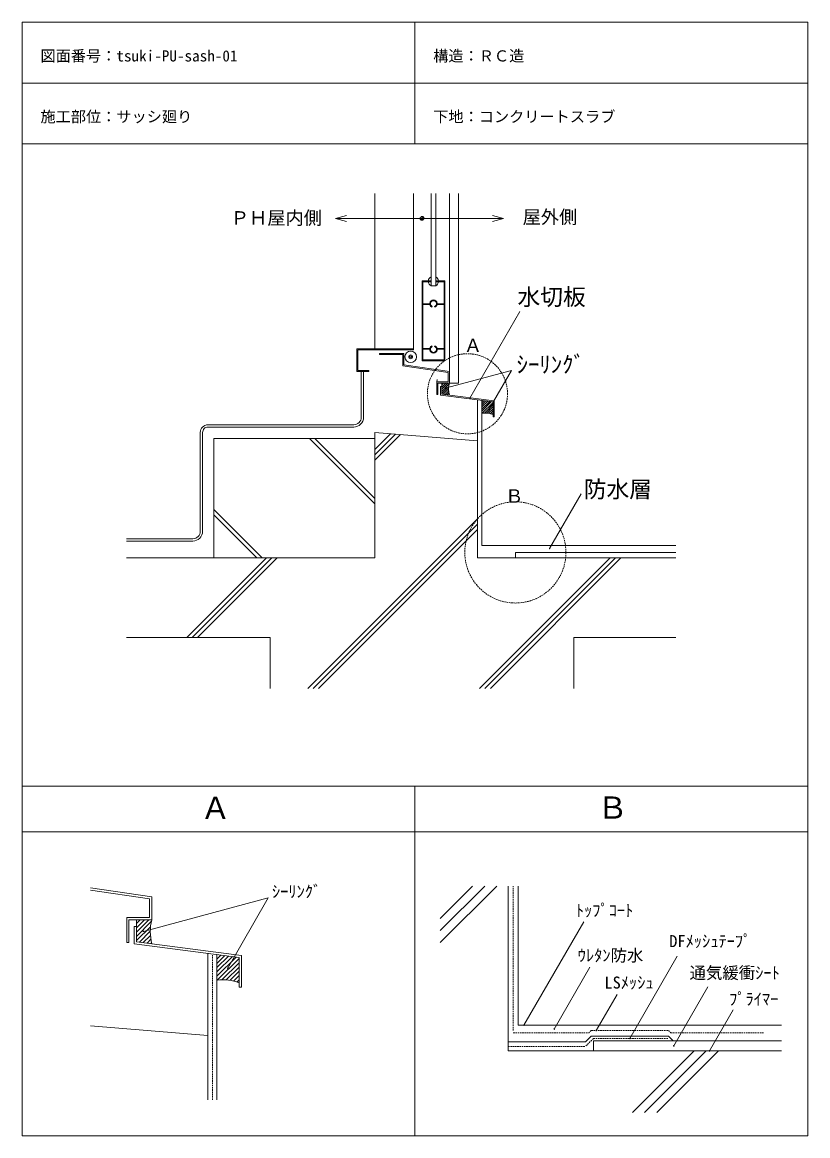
# Model space of a CAD drawing. Units: millimetres, scale not verified. Extents: x -517 to 518, y -673 to 792.
import ezdxf
from ezdxf.enums import TextEntityAlignment as Align

# ---------------------------------------------------------------- set-up
doc = ezdxf.new("R2010")
doc.units = ezdxf.units.MM
doc.header["$PDMODE"] = 32
doc.header["$PDSIZE"] = 0.8
doc.linetypes.add('DASHED2', pattern=[3, 2, -1])
doc.layers.add('0-0', color=7, linetype='Continuous', lineweight=13)
doc.styles.add('ＭＳ ゴシック', font='')
doc.styles.get('ＭＳ ゴシック').set_extended_font_data('MS Gothic')

msp = doc.modelspace()

# ---------------------------------------------------------------- linework, layer by layer
at = {"layer": '0-0'}
for p, q in [((-516.864, 792.357), (-516.864, -673.469)), ((-516.864, 792.357), (517.853, 792.357)), ((0.494, 792.357), (0.494, 632.357)), ((517.853, 792.357), (517.853, -673.469)), ((-516.864, 712.357), (517.853, 712.357)), ((-516.864, 632.357), (517.853, 632.357)), ((-52.29, 566.919), (-52.29, 362.431)), ((-1.29, 566.919), (-1.29, 360.931)), ((21.758, 445.413), (21.758, 566.919)), ((27.758, 445.413), (27.758, 566.919)), ((45.758, 317.431), (45.758, 566.919)), ((57.71, 317.431), (57.71, 566.919)), ((-104.033, 534.168), (117.088, 534.168)), ((20.758, 451.831), (9.758, 451.831)), ((9.758, 346.831), (9.758, 451.831)), ((10.758, 450.831), (10.758, 421.831)), ((10.758, 450.831), (20.758, 450.831)), ((20.758, 451.831), (20.758, 450.831)), ((21.758, 445.413), (27.758, 445.413)), ((28.758, 451.831), (28.758, 450.831)), ((28.758, 451.831), (39.758, 451.831)), ((28.758, 450.831), (38.758, 450.831)), ((38.758, 450.831), (38.758, 421.831)), ((39.758, 451.831), (39.758, 346.831)), ((19.758, 421.831), (9.758, 421.831)), ((19.859, 420.831), (9.758, 420.831)), ((10.758, 362.831), (10.758, 420.831)), ((22.883, 417.196), (23.258, 418.123)), ((26.633, 417.196), (26.258, 418.123)), ((39.758, 420.831), (29.657, 420.831)), ((39.758, 421.831), (29.758, 421.831)), ((38.758, 362.831), (38.758, 420.831)), ((72.851, 297.493), (138.783, 411.69)), ((22.883, 366.466), (23.258, 365.539)), ((26.633, 366.466), (26.258, 365.539)), ((-76.29, 362.431), (-76.29, 332.431)), ((-76.29, 362.431), (-1.29, 362.431)), ((-74.79, 333.931), (-74.79, 360.931)), ((-74.79, 360.931), (-1.29, 360.931)), ((-46.29, 356.431), (-14.242, 356.431)), ((-46.29, 356.431), (-46.29, 354.931)), ((-15.742, 354.931), (-46.29, 354.931)), ((-15.742, 354.931), (-15.742, 340.139)), ((-14.242, 356.431), (-14.242, 341.431)), ((9.758, 362.831), (19.859, 362.831)), ((9.758, 361.831), (19.758, 361.831)), ((10.758, 347.831), (10.758, 361.831)), ((29.657, 362.831), (39.758, 362.831)), ((29.758, 361.831), (39.758, 361.831)), ((38.758, 347.831), (38.758, 361.831)), ((-15.742, 340.139), (44.258, 331.139)), ((-14.242, 341.431), (45.758, 332.431)), ((9.758, 346.831), (39.758, 346.831)), ((10.758, 347.831), (38.758, 347.831)), ((-60.42, 332.431), (-76.29, 332.431)), ((-74.79, 333.931), (-60.42, 333.931)), ((-70.29, 272.431), (-70.29, 332.431)), ((-67.29, 272.431), (-67.29, 332.431)), ((-60.42, 333.931), (-60.42, 332.431)), ((40.115, 310.511), (127.483, 333.921)), ((44.258, 331.139), (44.258, 318.931)), ((45.758, 332.431), (45.758, 317.431)), ((97.903, 282.687), (127.483, 333.921)), ((29.258, 318.931), (44.258, 318.931)), ((29.258, 318.931), (29.258, 302.431)), ((30.758, 317.431), (30.758, 302.431)), ((45.758, 317.431), (57.71, 317.431)), ((29.258, 302.431), (30.758, 302.431)), ((34.258, 301.654), (103.258, 292.654)), ((82.71, 87.431), (82.71, 295.334)), ((104.758, 293.971), (104.758, 272.971)), ((-282.29, 252.431), (-282.29, 122.431)), ((-279.29, 122.431), (-279.29, 252.431)), ((-272.29, 262.431), (-80.29, 262.431)), ((-80.29, 259.431), (-272.29, 259.431)), ((-52.29, 252.431), (82.71, 241.181)), ((-52.29, 252.431), (-52.29, 87.431)), ((-52.29, 230.137), (-31.711, 250.716)), ((-52.29, 223.066), (-25.184, 250.172)), ((-52.29, 215.995), (-18.657, 249.628)), ((-264.29, 244.431), (-264.29, 87.431)), ((-264.29, 244.431), (-52.29, 244.431)), ((-138.432, 244.431), (-52.29, 158.288)), ((-131.361, 244.431), (-52.29, 165.359)), ((177.879, 99.496), (219.42, 171.447)), ((-264.29, 151.085), (-200.635, 87.431)), ((-264.29, 144.014), (-207.707, 87.431)), ((-140.685, -84.532), (82.71, 138.863)), ((-133.614, -84.532), (82.71, 131.792)), ((-126.543, -84.532), (82.71, 124.721)), ((-292.29, 112.431), (-379.695, 112.431)), ((-292.29, 109.431), (-379.695, 109.431)), ((-52.29, 87.431), (-379.695, 87.431)), ((-299.997, -17.569), (-194.997, 87.431)), ((-292.925, -17.569), (-187.925, 87.431)), ((-285.854, -17.569), (-180.854, 87.431)), ((82.71, 87.431), (344.142, 87.431)), ((85.589, -84.532), (257.552, 87.431)), ((92.66, -84.532), (264.623, 87.431)), ((99.731, -84.532), (271.694, 87.431)), ((-379.695, -17.569), (-190.242, -17.569)), ((-190.242, -84.532), (-190.242, -17.569)), ((209.758, -17.569), (344.142, -17.569)), ((209.758, -84.532), (209.758, -17.569)), ((-516.864, -213.469), (517.853, -213.469)), ((0.494, -213.469), (0.494, -673.469)), ((-516.864, -273.469), (517.853, -273.469)), ((33.665, -419.256), (108.189, -344.732)), ((33.665, -403.346), (92.279, -344.732)), ((33.665, -387.436), (76.369, -344.732)), ((123.087, -561.883), (123.087, -344.732)), ((-357.31, -404.541), (-192.854, -360.476)), ((-246.24, -452.944), (-192.854, -360.476)), ((-349.258, -386.149), (-379.258, -386.149)), ((-379.258, -419.149), (-379.258, -386.149)), ((144.068, -528.133), (222.78, -391.8)), ((-379.258, -419.149), (-376.258, -419.149)), ((-369.258, -420.702), (-231.258, -438.702)), ((-228.258, -436.068), (-366.258, -418.068)), ((-272.353, -626.329), (-272.353, -433.342)), ((-231.258, -438.702), (-231.258, -478.068)), ((283.433, -545.383), (346.012, -436.993)), ((183.932, -533.028), (230.95, -451.592)), ((341.343, -555.133), (386.245, -477.361)), ((239.228, -534.923), (266.672, -487.387)), ((388.322, -561.883), (419.686, -507.558)), ((-426.836, -528.775), (-272.353, -541.649)), ((123.087, -561.883), (483.258, -561.883)), ((287.117, -643.101), (368.335, -561.883)), ((303.027, -643.101), (384.245, -561.883)), ((318.937, -643.101), (400.155, -561.883)), ((-516.864, -673.469), (517.853, -673.469))]:
    msp.add_line(p, q, dxfattribs=at)
at = {"layer": '0-0', "lineweight": 18}
for p, q in [((29.753, 321.89), (29.258, 318.931)), ((45.758, 317.431), (30.758, 317.431)), ((35.827, 317.431), (35.758, 317.361))]:
    msp.add_line(p, q, dxfattribs=at)
at = {"layer": '0-0', "color": 2}
for p, q in [((35.758, 309.326), (43.863, 317.431)), ((35.758, 312.154), (41.034, 317.431)), ((35.758, 314.983), (38.206, 317.431)), ((35.758, 312.921), (35.758, 317.361)), ((35.758, 306.497), (45.47, 316.21)), ((35.758, 303.669), (44.945, 312.856)), ((37.643, 302.725), (44.783, 309.866)), ((40.145, 302.399), (44.879, 307.133)), ((42.647, 302.073), (45.179, 304.605)), ((45.149, 301.746), (45.651, 302.249)), ((88.71, 294.396), (88.848, 294.534)), ((88.71, 291.568), (91.35, 294.207)), ((88.71, 288.739), (93.852, 293.881)), ((88.71, 285.911), (96.354, 293.555)), ((88.71, 283.082), (98.856, 293.228)), ((88.71, 280.254), (101.358, 292.902)), ((88.89, 277.605), (103.258, 291.973)), ((92.003, 277.89), (103.258, 289.145)), ((94.79, 277.849), (103.258, 286.316)), ((97.335, 277.565), (103.258, 283.488)), ((99.683, 277.084), (103.258, 280.659)), ((101.858, 276.432), (103.258, 277.831)), ((-366.258, -394.045), (-361.361, -389.149)), ((-366.258, -399.702), (-355.704, -389.149)), ((-366.258, -405.359), (-350.048, -389.149)), ((-366.119, -389.149), (-366.258, -389.287)), ((-366.258, -398.169), (-366.258, -389.149)), ((-366.258, -411.015), (-346.833, -391.591)), ((-366.258, -416.672), (-347.883, -398.298)), ((-362.488, -418.559), (-348.207, -404.279)), ((-357.484, -419.212), (-348.015, -409.744)), ((-352.48, -419.865), (-347.415, -414.801)), ((-347.475, -420.518), (-346.471, -419.513)), ((-260.353, -435.218), (-260.077, -434.943)), ((-260.353, -440.875), (-255.073, -435.595)), ((-260.353, -446.532), (-250.069, -436.248)), ((-260.353, -452.189), (-245.065, -436.901)), ((-260.353, -457.846), (-240.061, -437.554)), ((-260.353, -463.503), (-235.057, -438.206)), ((-259.994, -468.8), (-231.258, -440.064)), ((-253.767, -468.23), (-231.258, -445.721)), ((-248.192, -468.312), (-231.258, -451.378)), ((-243.102, -468.879), (-231.258, -457.035)), ((-238.408, -469.842), (-231.258, -462.692)), ((-234.056, -471.147), (-231.258, -468.348))]:
    msp.add_line(p, q, dxfattribs=at)
at = {"layer": '0-0', "color": 4}
for p, q in [((88.71, 103.431), (88.71, 294.552)), ((88.71, 103.431), (344.142, 103.431)), ((136.587, -344.732), (136.587, -528.133)), ((-260.353, -626.329), (-260.353, -434.943)), ((136.587, -528.133), (483.258, -528.133)), ((232.587, -542.383), (334.547, -542.383)), ((334.547, -542.383), (340.547, -548.383))]:
    msp.add_line(p, q, dxfattribs=at)
at = {"layer": '0-0', "color": 3}
for p, q in [((132.71, 94.431), (344.142, 94.431)), ((132.71, 94.431), (132.71, 87.431)), ((235.587, -548.383), (483.258, -548.383)), ((235.587, -548.383), (235.587, -561.883))]:
    msp.add_line(p, q, dxfattribs=at)
at = {"layer": '0-0', "color": 5, "linetype": 'DASHED2'}
for p, q in [((129.837, -534.923), (129.837, -344.732)), ((-266.353, -626.329), (-266.353, -435.635)), ((129.837, -537.923), (229.587, -537.923)), ((232.587, -534.923), (229.587, -537.923)), ((232.587, -534.923), (334.547, -534.923)), ((123.087, -555.883), (225.087, -555.883)), ((235.587, -545.383), (225.087, -555.883)), ((235.587, -545.383), (334.547, -545.383))]:
    msp.add_line(p, q, dxfattribs=at)
at = {"layer": '0-0'}
for points in [[(-89.544, 538.05), (-104.033, 534.168), (-89.544, 530.285)], [(102.599, 538.05), (117.088, 534.168), (102.599, 530.285)], [(35.758, 312.921), (34.258, 312.921), (34.258, 301.654)], [(35.758, 312.921), (35.758, 302.971), (104.758, 293.971)], [(103.258, 292.654), (103.258, 272.971), (104.758, 272.971)], [(-426.836, -347.062), (-346.258, -359.149), (-346.258, -389.149), (-376.258, -389.149), (-376.258, -419.149)], [(-426.836, -350.095), (-349.258, -361.732), (-349.258, -386.149)], [(-369.258, -420.702), (-369.258, -398.169), (-366.258, -398.169), (-366.258, -418.068)], [(-228.258, -436.068), (-228.258, -478.068), (-231.258, -478.068)]]:
    msp.add_lwpolyline(points, dxfattribs=at)
at = {"layer": '0-0', "color": 5, "linetype": 'DASHED2'}
msp.add_lwpolyline([(334.547, -534.923), (337.547, -537.923), (460.547, -537.923)], dxfattribs=at)
at = {"layer": '0-0', "color": 4}
msp.add_lwpolyline([(123.087, -549.883), (225.087, -549.883), (232.587, -542.383)], dxfattribs=at)
at = {"layer": '0-0'}
for centre, radius in [((9.758, 534.168), 2.5), ((9.758, 534.168), 1.25), ((-5.195, 351.889), 7.608), ((-5.195, 351.889), 2.533), ((-5.195, 351.889), 1.284)]:
    msp.add_circle(centre, radius, dxfattribs=at)
at = {"layer": '0-0', "color": 1, "linetype": 'DASHED2'}
for centre, radius in [((69.571, 303.316), 52.755), ((132.71, 94.431), 66.592)]:
    msp.add_circle(centre, radius, dxfattribs=at)
at = {"layer": '0-0'}
for centre, radius, start, end in [((24.758, 451.331), 6.635, 116.88344, 175.67731), ((24.758, 451.331), 6.635, 4.32269, 63.11656), ((24.758, 451.331), 6.635, 184.32269, 243.11656), ((24.758, 451.331), 6.635, 296.88344, 355.67731), ((24.758, 421.831), 5, 292.02386, 247.97614), ((24.758, 421.831), 4, 292.02386, 247.97614), ((24.758, 361.831), 5, 112.02387, 67.97613), ((24.758, 361.831), 4, 112.02387, 67.97613), ((-80.29, 272.431), 10, 270, 0), ((-80.29, 272.431), 13, 270, 0), ((-272.29, 252.431), 10, 90, 180), ((-272.29, 252.431), 7, 89.77082, 180), ((-292.29, 122.431), 10, 270, 0), ((-292.29, 122.431), 13, 270, 0)]:
    msp.add_arc(centre, radius, start, end, dxfattribs=at)
at = {"layer": '0-0', "color": 2}
for centre, major_axis, ratio, start_param, end_param in [((61.192, 309.627), (0, 22.974), 0.714286, 1.22421601, 1.92486706), ((92.984, 262.16), (20.997, 0), 0.75, 1.05949874, 1.77577731), ((-315.389, -404.756), (0, 45.948), 0.714286, 1.22421601, 1.92486706), ((-251.805, -499.691), (41.993, 0), 0.75, 1.05949874, 1.77577731)]:
    msp.add_ellipse(centre, major_axis=major_axis, ratio=ratio, start_param=start_param, end_param=end_param, dxfattribs=at)
at = {"layer": '0-0'}
for p in [(40.115, 310.511), (72.851, 297.493), (97.903, 282.687), (177.879, 99.496), (-357.31, -404.541), (-246.24, -452.944), (144.068, -528.133), (183.932, -533.028), (239.228, -534.923), (283.433, -545.383), (341.343, -555.133), (388.322, -561.883)]:
    msp.add_point(p, dxfattribs=at)

# ---------------------------------------------------------------- texts
at = {"layer": '0-0', "style": 'ＭＳ ゴシック'}
for s, height, p in [('図面番号：tsuki-PU-sash-01', 14.66, (-492.864, 736.357)), ('構造：ＲＣ造', 14.66, (24.494, 736.357)), ('施工部位：サッシ廻り', 14.66, (-492.864, 656.357)), ('下地：コンクリートスラブ', 14.66, (24.494, 656.357)), ('ＰＨ屋内側', 17.6, (-242.107, 520.762)), ('屋外側', 17.6, (142.296, 521.952)), ('水切板', 21.99, (135.451, 413.193)), ('Ａ', 17.6, (64.841, 352.834)), ('ｼｰﾘﾝｸﾞ', 21.99, (134.288, 324.304)), ('防水層', 21.99, (222.704, 160.042)), ('Ｂ', 17.6, (119.213, 154.604)), ('Ａ', 29.33, (-282.268, -265.32)), ('Ｂ', 29.33, (240.689, -264.973)), ('ｼｰﾘﾝｸﾞ', 15.85, (-187.901, -364.646)), ('ﾄｯﾌﾟｺｰﾄ', 15.85, (212.389, -389.452)), ('DFﾒｯｼｭﾃｰﾌﾟ', 15.85, (335.432, -429.977)), ('ｳﾚﾀﾝ防水', 15.85, (214.859, -448.704)), ('通気緩衝ｼｰﾄ', 15.85, (362.12, -471.696)), ('LSﾒｯｼｭ', 15.85, (250.013, -484.514)), ('ﾌﾟﾗｲﾏｰ', 15.85, (414.281, -506.198))]:
    msp.add_text(s, height=height, dxfattribs=at).set_placement(p, align=Align.BOTTOM_LEFT)

doc.saveas('drawing.dxf')
